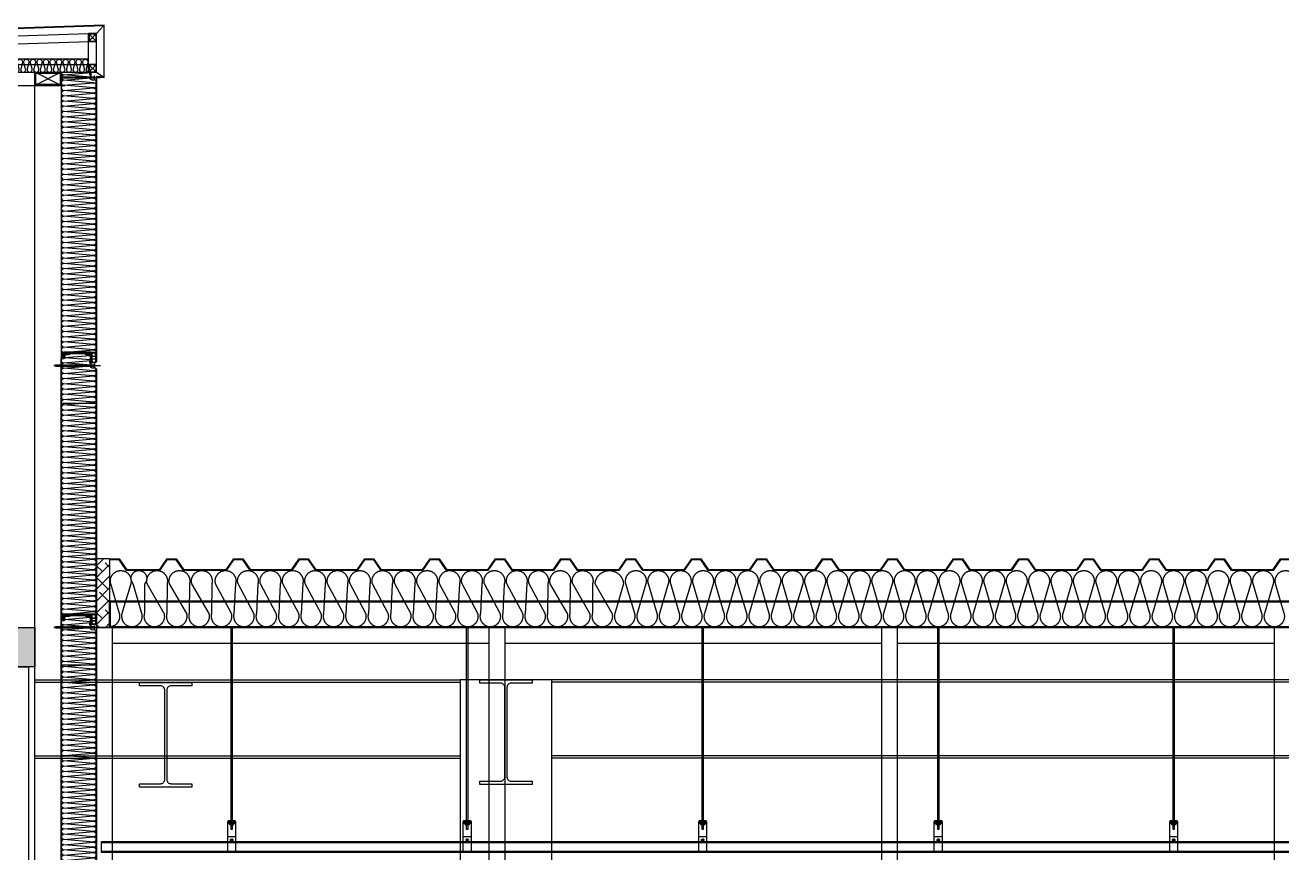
# Model space of a CAD drawing. Header units: millimetres. Extents: x 922366 to 1647943, y -534868 to 518781.
# Drawn here: x 1149200 to 1154003, y 445081 to 448242 of the extents above; entities that cross this region are included whole.
import ezdxf
from ezdxf.xclip import XClip

# ---------------------------------------------------------------- set-up
doc = ezdxf.new("R2010")
doc.units = ezdxf.units.MM
doc.header["$XCLIPFRAME"] = 0
doc.linetypes.add('XR-SECTION$0$HIDDEN', pattern=[0.375, 0.25, -0.125])
doc.linetypes.add('XR-SECTION$0$XR-A-SECTION$0$CEN-OC', pattern=[10, 9.25, -0.25, 0.25, -0.25])
for name, color, linetype in [('XR-SECTION$0$0-S-col', 4, 'Continuous'), ('XR-SECTION$0$01하지철물', 8, 'Continuous'), ('XR-SECTION$0$02-PIR', 7, 'Continuous'), ('XR-SECTION$0$161', 161, 'Continuous'), ('XR-SECTION$0$7', 7, 'Continuous'), ('XR-SECTION$0$AS-STEL', 2, 'Continuous'), ('XR-SECTION$0$AS-STEL-MAJR', 8, 'Continuous'), ('XR-SECTION$0$BOLT', 8, 'Continuous'), ('XR-SECTION$0$CEILING', 6, 'Continuous'), ('XR-SECTION$0$CON', 2, 'Continuous'), ('XR-SECTION$0$CTR', 1, 'XR-SECTION$0$XR-A-SECTION$0$CEN-OC'), ('XR-SECTION$0$ELE-4', 4, 'Continuous'), ('XR-SECTION$0$ELE-6', 6, 'Continuous'), ('XR-SECTION$0$ELE-8', 8, 'Continuous'), ('XR-SECTION$0$FLASHING', 5, 'Continuous'), ('XR-SECTION$0$HAT', 8, 'Continuous'), ('XR-SECTION$0$HAT-254', 254, 'Continuous'), ('XR-SECTION$0$Insul', 252, 'Continuous'), ('XR-SECTION$0$PANEL', 6, 'Continuous'), ('XR-SECTION$0$S-253', 253, 'Continuous'), ('XR-SECTION$0$SEC-PANEL', 6, 'Continuous'), ('XR-SECTION$0$STL', 4, 'Continuous'), ('XR-SECTION$0$SYP_INSUL', 252, 'Continuous'), ('XR-SECTION$0$WALL', 2, 'Continuous'), ('XR-SECTION$0$XR-sec$0$HAT-INS', 250, 'Continuous')]:
    doc.layers.add(name, color=color, linetype=linetype)

# ---------------------------------------------------------------- blocks, each defined once
blk = doc.blocks.new('XR-SECTION$0$하지철물')
at = {"layer": 'XR-SECTION$0$01하지철물', "color": 252}
for p, q in [((-50, -50), (50, 0)), ((-50, 0), (50, -50))]:
    blk.add_line(p, q, dxfattribs=at)
for points in [[(-50, -50), (-50, 0), (50, 0), (50, -50)], [(-46.8, -46.8), (-46.8, -3.2), (46.8, -3.2), (46.8, -46.8)]]:
    blk.add_lwpolyline(points, close=True, dxfattribs=at)
blk = doc.blocks.new('XR-SECTION$0$STL_30x30')
at = {"layer": 'XR-SECTION$0$CTR', "color": 252}
for p, q in [((1.6, 28.4), (28.4, 1.6)), ((28.4, 28.4), (1.6, 1.6))]:
    blk.add_line(p, q, dxfattribs=at)
at = {"layer": 'XR-SECTION$0$ELE-4', "color": 252}
for points in [[(0, 0), (30, 0), (30, 30), (0, 30)], [(1.6, 1.6), (28.4, 1.6), (28.4, 28.4), (1.6, 28.4)]]:
    blk.add_lwpolyline(points, close=True, dxfattribs=at)
blk = doc.blocks.new('XR-SECTION$0$CAP-610X200')
at = {"layer": 'XR-SECTION$0$ELE-6', "color": 252}
blk.add_lwpolyline([(-550, -180), (-60, -180), (-60, -130), (-550, -130)], close=True, dxfattribs=at)
at = {"layer": 'XR-SECTION$0$ELE-8', "color": 252}
for p, q in [((-580, -47.9), (-608.8, -21.1)), ((-550, -47.9), (-60, -32.2)), ((-550, -150), (-550, -47.9)), ((-60, -150), (-60, -32.2)), ((-30, -32.2), (-1.2, -1.3)), ((-30, -180), (-30, -32.2)), ((-580, -180), (-580, -48.9)), ((-550, -77.9), (-59.5, -62.2)), ((-580, -180), (-608.8, -198.8)), ((-580, -180), (-30, -180, 0)), ((-550, -150), (-60, -150)), ((-30, -180), (-1.2, -198.8))]:
    blk.add_line(p, q, dxfattribs=at)
at = {"layer": 'XR-SECTION$0$Insul', "color": 252}
for points in [[(-550, -130.3, -0.608337), (-538.2, -143.6), (-544.4, -166.5, 0.524856), (-535, -180, 0.524856), (-525.7, -166.5), (-531.9, -143.6, -1.449198), (-513.2, -143.6), (-519.4, -166.5, 0.524856), (-510, -180, 0.524856), (-500.7, -166.5), (-506.9, -143.6, -1.449198), (-488.2, -143.6), (-494.4, -166.5, 0.524856), (-485, -180, 0.00003), (-485, -180)], [(-485, -180, 0.524856), (-475.7, -166.5), (-481.9, -143.6, -1.449198), (-463.2, -143.6), (-469.4, -166.5, 0.524856), (-460, -180, 0.524856), (-450.7, -166.5), (-456.9, -143.6, -1.449198), (-438.2, -143.6), (-444.4, -166.5, 0.524856), (-435, -180, 0.524856), (-425.7, -166.5), (-431.9, -143.6, -1.449198), (-413.2, -143.6), (-419.4, -166.5, 0.524856), (-410, -180, 0.524856), (-400.7, -166.5), (-406.9, -143.6, -1.449198), (-388.2, -143.6), (-394.4, -166.5, 0.524856), (-385, -180, 0.524856), (-375.7, -166.5), (-381.9, -143.6, -1.449198), (-363.2, -143.6), (-369.4, -166.5, 0.524856), (-360, -180, 0.524856), (-350.7, -166.5), (-356.9, -143.6, -1.449198), (-338.2, -143.6), (-344.4, -166.5, 0.524856), (-335, -180, 0.524856), (-325.7, -166.5), (-331.9, -143.6, -1.449198), (-313.2, -143.6), (-319.4, -166.5, 0.524856), (-310, -180, 0.524856), (-300.7, -166.5), (-306.9, -143.6, -1.449198), (-288.2, -143.6), (-294.4, -166.5, 0.524856), (-285, -180, 0.524856), (-275.7, -166.5), (-281.9, -143.6, -1.449198), (-263.2, -143.6), (-269.4, -166.5, 0.524856), (-260, -180, 0.524856), (-250.7, -166.5), (-256.9, -143.6, -1.449198), (-238.2, -143.6), (-244.4, -166.5, 0.524856), (-235, -180, 0.524856), (-225.7, -166.5), (-231.9, -143.6, -1.449198), (-213.2, -143.6), (-219.4, -166.5, 0.524856), (-210, -180, 0.524856), (-200.7, -166.5), (-206.9, -143.6, -1.449198), (-188.2, -143.6), (-194.4, -166.5, 0.524856), (-185, -180, 0.524856), (-175.7, -166.5), (-181.9, -143.6, -1.449198), (-163.2, -143.6), (-169.4, -166.5, 0.524856), (-160, -180, 0.524856), (-150.7, -166.5), (-156.9, -143.6, -1.449198), (-138.2, -143.6), (-144.4, -166.5, 0.524856), (-135, -180, 0.524856), (-125.7, -166.5), (-131.9, -143.6, -1.449198), (-113.2, -143.6), (-119.4, -166.5, 0.524856), (-110, -180, 0.524856), (-100.7, -166.5), (-106.9, -143.6, -1.449198), (-88.2, -143.6), (-94.4, -166.5, 0.524856), (-85, -180, 0.524856), (-75.7, -166.5), (-81.9, -143.6, -1.449198), (-63.2, -143.6), (-69.4, -166.5, 0.524856), (-60, -180, 0.00003), (-60, -180, 0.00003)]]:
    blk.add_lwpolyline(points, format="xyb", dxfattribs=at)
at = {"layer": 'XR-SECTION$0$STL', "color": 252}
blk.add_lwpolyline([(-579.1, -245.6), (-565, -225), (-565, -198.8), (-608.8, -198.8), (-608.8, -21.1), (-1.2, -1.3), (-1.2, -198.8), (-30, -196), (-30, -217.2), (-28.8, -217.2), (-28.8, -197.2), (0, -200), (0, 0), (-610, -20), (-610, -200), (-566.2, -200), (-566.2, -224.6), (-580.1, -244.9), (-579.1, -245.6)], dxfattribs=at)
at = {"layer": 'XR-SECTION$0$S-253', "color": 252}
for p in [(-580, -77.9), (-60, -62.2), (-580, -180), (-60, -180)]:
    blk.add_blockref('XR-SECTION$0$STL_30x30', p, dxfattribs=at)
blk = doc.blocks.new('XR-SECTION$0$SCW-1')
at = {"layer": 'XR-SECTION$0$BOLT', "color": 252, "linetype": 'XR-SECTION$0$HIDDEN', "ltscale": 0.5}
for p, q in [((150, 3), (150, 9)), ((154.1, 12), (151.1, 9)), ((151.1, 9), (151.1, 3)), ((151.1, 3), (154.1, 0)), ((153.1, 5.4), (153.1, 6.6)), ((153.1, 6.6), (154.5, 6.6)), ((154.5, 5.4), (153.1, 5.4)), ((154.5, 12), (154.1, 12)), ((154.1, 0), (154.5, 0)), ((154.5, 6.6), (154.5, 12)), ((154.5, 0), (154.5, 5.4))]:
    blk.add_line(p, q, dxfattribs=at)
for points in [[(0, 6), (9, 7), (11, 9), (12, 7), (10, 3)], [(10, 3), (5, 3), (0, 6), (5, 9), (11, 9)], [(150, 3), (10, 3)], [(11, 9), (150, 9)]]:
    blk.add_lwpolyline(points, dxfattribs=at)
for centre, start, end in [((150.6, 9.2), 199.4712, 340.5288), ((150.6, 2.8), 19.4712, 160.5288)]:
    blk.add_arc(centre, 0.6, start, end, dxfattribs=at)
blk = doc.blocks.new('XR-SECTION$0$PANEL-135')
at = {"layer": 'XR-SECTION$0$161', "color": 252}
for p, q in [((150, 0), (0, 0)), ((150, -1000), (0, -1000))]:
    blk.add_line(p, q, dxfattribs=at)
at = {"layer": 'XR-SECTION$0$BOLT', "color": 252, "linetype": 'XR-SECTION$0$HIDDEN', "ltscale": 0.5}
for p, q in [((37.8, 20.4), (41.2, 17)), ((37.8, 19.3), (40.8, 16.3)), ((37.8, 8.7), (40.8, 11.7)), ((37.8, 7.6), (41.2, 11)), ((37.8, 6.4), (41.2, 3)), ((37.8, 5.3), (40.8, 2.3)), ((41.2, 17), (41.2, 11)), ((41.2, 3), (41.2, -3)), ((37.8, -5.3), (40.8, -2.3)), ((37.8, -6.1), (37.8, -6.1)), ((38.6, -5.6), (41.2, -3))]:
    blk.add_line(p, q, dxfattribs=at)
at = {"layer": 'XR-SECTION$0$Insul', "color": 252}
for p, q in [((18.3, -964.5), (18.3, -973.7)), ((32.3, -964.5), (18.3, -964.5)), ((32.3, -973.7), (18.3, -973.7)), ((18.3, -974.7), (18.3, -983)), ((32.3, -974.7), (18.3, -974.7)), ((29, -986.4), (21.7, -986.4)), ((32.3, -964.5), (32.3, -973.7)), ((32.3, -974.7), (32.3, -983))]:
    blk.add_line(p, q, dxfattribs=at)
for points in [[(135.1, 38.5), (136, 38.5, 0.414214), (136.3, 38.8), (136.3, 39), (136.3, 39.5, 0.414214), (133.3, 42.5), (128.3, 43.2), (120.8, 43.2, -0.414214), (120.3, 43.7), (120.3, 44, -0.414214), (120.8, 44.5), (133.9, 44.5), (135.5, 44.1, 0.487928), (135.9, 44.4), (135.9, 44.5, 0.414214), (133.9, 46.5), (82.3, 46.5), (40.6, 46.5, 0.414214), (38.6, 44.5), (38.6, 44.4, 0.487928), (39, 44.1), (40.6, 44.5), (53.7, 44.5, -0.414214), (54.2, 44), (54.2, 43.7, -0.414214), (53.7, 43.2), (46.1, 43.2), (41.1, 42.5, 0.414214), (38.1, 39.5), (38.1, 39), (38.1, 38.8, 0.414214), (38.4, 38.5), (39.3, 38.5, 0.414214), (39.6, 38.8), (39.6, 39, -0.414214), (41.1, 40.5), (46.1, 41.2), (54.7, 41.2, 0.414214), (56.2, 42.7), (56.2, 44, -0.414214), (56.7, 44.5), (82.3, 44.5), (117.8, 44.5, -0.414214), (118.3, 44), (118.3, 42.7, 0.414214), (119.8, 41.2), (128.3, 41.2), (133.3, 40.5, -0.414214), (134.8, 39), (134.8, 38.8, 0.414214)], [(135.1, 38.5), (136, 38.5, 0.414214), (136.3, 38.8), (136.3, 39), (136.3, 39.5, 0.414214), (133.3, 42.5), (128.3, 43.2), (120.8, 43.2, -0.414214), (120.3, 43.7), (120.3, 44, -0.414214), (120.8, 44.5), (133.9, 44.5), (135.5, 44.1, 0.487928), (135.9, 44.4), (135.9, 44.5, 0.414214), (133.9, 46.5), (82.3, 46.5), (40.6, 46.5, 0.414214), (38.6, 44.5), (38.6, 44.4, 0.487928), (39, 44.1), (40.6, 44.5), (53.7, 44.5, -0.414214), (54.2, 44), (54.2, 43.7, -0.414214), (53.7, 43.2), (46.1, 43.2), (41.1, 42.5, 0.414214), (38.1, 39.5), (38.1, 39), (38.1, 38.8, 0.414214), (38.4, 38.5), (39.3, 38.5, 0.414214), (39.6, 38.8), (39.6, 39, -0.414214), (41.1, 40.5), (46.1, 41.2), (54.7, 41.2, 0.414214), (56.2, 42.7), (56.2, 44, -0.414214), (56.7, 44.5), (82.3, 44.5), (117.8, 44.5, -0.414214), (118.3, 44), (118.3, 42.7, 0.414214), (119.8, 41.2), (128.3, 41.2), (133.3, 40.5, -0.414214), (134.8, 39), (134.8, 38.8, 0.414214)], [(148.7, -968.9, -0.414214), (146.2, -971.4), (142.9, -971.4, -0.414214), (140.4, -968.9), (140.4, -953.8, 0.414214), (139.4, -952.8), (136.9, -952.8), (136.9, -951.8), (39, -951.8), (39, -952.8), (35.1, -952.8, 0.414214), (34.1, -953.8), (34.1, -983, -0.414191), (29.1, -988), (21.7, -988, -0.414236), (16.7, -983), (16.7, -949.8), (37, -949.8), (37, -948.8), (138.9, -948.8), (138.9, -949.8), (148.7, -949.8)], [(148.7, -968.9, -0.414214), (146.2, -971.4), (142.9, -971.4, -0.414214), (140.4, -968.9), (140.4, -953.8, 0.414214), (139.4, -952.8), (136.9, -952.8), (136.9, -951.8), (39, -951.8), (39, -952.8), (35.1, -952.8, 0.414214), (34.1, -953.8), (34.1, -983, -0.414191), (29.1, -988), (21.7, -988, -0.414236), (16.7, -983), (16.7, -949.8), (37, -949.8), (37, -948.8), (138.9, -948.8), (138.9, -949.8), (148.7, -949.8)], [(142, -951.4), (147, -951.4), (147, -968.9, -0.414214), (146.2, -969.7), (142.9, -969.7, -0.414214), (142, -968.9)]]:
    blk.add_lwpolyline(points, format="xyb", close=True, dxfattribs=at)
blk.add_lwpolyline([(32.3, -952.5), (32.3, -963.5), (18.3, -963.5), (18.3, -952.5)], close=True, dxfattribs=at)
for centre, start, end in [((21.7, -983), 180, 270.0043), ((29, -983), 270.0043, 0)]:
    blk.add_arc(centre, 3.35, start, end, dxfattribs=at)
at = {"layer": 'XR-SECTION$0$PANEL', "color": 252, "ltscale": 3}
blk.add_line((149.5, -143.1), (15, -143.1), dxfattribs=at)
for points in [[(44, 43.3), (44, 44.1), (39, 44.1, 0.414214), (37, 42.1), (37, -3.7, -0.39552), (32.8, -8.2), (19.7, -9.1, 0.39896), (15, -14.1), (15, -444.5), (15, -983.8, 0.414242), (20, -988.8), (31.5, -988.8, 0.414191), (35, -985.3), (35, -953.3), (42, -953.3), (42, -952.5), (34.2, -952.5), (34.2, -985.3, -0.414191), (31.5, -988), (20, -988, -0.414242), (15.8, -983.8), (15.8, -444.5), (15.8, -14.1, -0.399273), (19.8, -9.9), (32.8, -9, 0.39552), (37.8, -3.7), (37.8, 42.1, -0.414214), (39, 43.3), (44, 43.3)], [(130.5, 44.1), (130.5, 44.1), (130.5, 43.6), (135.5, 43.6, -0.414214), (137, 42.1), (137, 28.4, 0.414214), (139, 26.4), (148, 26.4, -0.414214), (149.5, 24.9), (149.5, -391.9), (149.5, -969.9, -0.414214), (148, -971.4), (141, -971.4, -0.414214), (139.5, -969.9), (139.5, -952.8), (137, -952.8), (137, -953.3), (139, -953.3), (139, -969.9, 0.414214), (141, -971.9), (148, -971.9, 0.414214), (150, -969.9), (150, -391.9), (150, 24.9, 0.414214), (148, 26.9), (139, 26.9, -0.414214), (137.5, 28.4), (137.5, 42.1, 0.414214), (135.5, 44.1), (130.5, 44.1)]]:
    blk.add_lwpolyline(points, format="xyb", dxfattribs=at)
at = {"layer": 'XR-SECTION$0$SYP_INSUL', "color": 252}
for points in [[(37.8, 41.4), (38.9, 41.5)], [(38.1, 39), (37.8, 39.1)], [(56.2, 43.2), (70.1, 44.5)]]:
    blk.add_lwpolyline(points, dxfattribs=at)
at = {"layer": 'XR-SECTION$0$WALL', "color": 252}
blk.add_line((44, 43.3), (44, 43.3), dxfattribs=at)
at = {"layer": 'XR-SECTION$0$XR-sec$0$HAT-INS', "color": 252}
for points in [[(37.8, 21.4), (137, 30)], [(137, 30.5), (39.6, 38.9)]]:
    blk.add_lwpolyline(points, dxfattribs=at)
for points in [[(147.4, 26.4, -0.625476), (139.5, 10.2), (37.8, 19.1)], [(37.8, 1.4), (139.5, 10.2, -1), (139.5, -9.8), (37.8, -0.9)], [(25.8, -19.8), (139.5, -9.8, -1), (139.5, -29.8), (25.8, -19.8), (25.8, -19.8, 1), (25.8, -39.8, 1)], [(25.8, -39.8), (139.5, -29.8, -1), (139.5, -49.8), (25.8, -39.8), (25.8, -39.8, 1), (25.8, -59.8, 1)], [(16.1, -12.4, 0.338737), (25.8, -19.8)], [(25.8, -59.8), (139.5, -49.8, -1), (139.5, -69.8), (25.8, -59.8), (25.8, -59.8, 1), (25.8, -79.8, 1)], [(25.8, -79.8), (139.5, -69.8, -1), (139.5, -89.8), (25.8, -79.8), (25.8, -79.8, 1), (25.8, -99.8, 1)], [(25.8, -99.8), (139.5, -89.8, -1), (139.5, -109.8), (25.8, -99.8), (25.8, -99.8, 1), (25.8, -119.8, 1)], [(25.8, -119.8), (139.5, -109.8, -1), (139.5, -129.8), (25.8, -119.8), (25.8, -119.8, 1), (25.8, -139.8, 1)], [(25.8, -139.8), (139.5, -129.8, -1), (139.5, -149.8), (25.8, -139.8), (25.8, -139.8, 1), (25.8, -159.8, 1)], [(25.8, -159.8), (139.5, -149.8, -1), (139.5, -169.8), (25.8, -159.8), (25.8, -159.8, 1), (25.8, -179.8, 1)], [(25.8, -179.8), (139.5, -169.8, -1), (139.5, -189.8), (25.8, -179.8), (25.8, -179.8, 1), (25.8, -199.8, 1)], [(25.8, -199.8), (139.5, -189.8, -1), (139.5, -209.8), (25.8, -199.8), (25.8, -199.8, 1), (25.8, -219.8, 1)], [(25.8, -219.8), (139.5, -209.8, -1), (139.5, -229.8), (25.8, -219.8), (25.8, -219.8, 1), (25.8, -239.8, 1)], [(25.8, -239.8), (139.5, -229.8, -1), (139.5, -249.8), (25.8, -239.8), (25.8, -239.8, 1), (25.8, -259.8, 1)], [(25.8, -259.8), (139.5, -249.8, -1), (139.5, -269.8), (25.8, -259.8), (25.8, -259.8, 1), (25.8, -279.8, 1)], [(25.8, -279.8), (139.5, -269.8, -1), (139.5, -289.8), (25.8, -279.8), (25.8, -279.8, 1), (25.8, -299.8, 1)], [(25.8, -299.8), (139.5, -289.8, -1), (139.5, -309.8), (25.8, -299.8), (25.8, -299.8, 1), (25.8, -319.8, 1)], [(25.8, -319.8), (139.5, -309.8, -1), (139.5, -329.8), (25.8, -319.8), (25.8, -319.8, 1), (25.8, -339.8, 1)], [(25.8, -339.8), (139.5, -329.8, -1), (139.5, -349.8), (25.8, -339.8), (25.8, -339.8, 1), (25.8, -359.8, 1)], [(25.8, -359.8), (139.5, -349.8, -1), (139.5, -369.8), (25.8, -359.8), (25.8, -359.8, 1), (25.8, -379.8, 1)], [(25.8, -379.8), (139.5, -369.8, -1), (139.5, -389.8), (25.8, -379.8), (25.8, -379.8, 1), (25.8, -399.8, 1)], [(25.8, -399.8), (139.5, -389.8, -1), (139.5, -409.8), (25.8, -399.8), (25.8, -399.8, 1), (25.8, -419.8, 1)], [(25.8, -419.8), (139.5, -409.8, -1), (139.5, -429.8), (25.8, -419.8), (25.8, -419.8, 1), (25.8, -439.8, 1)], [(25.8, -439.8), (139.5, -429.8, -1), (139.5, -449.8), (25.8, -439.8), (25.8, -439.8, 1), (25.8, -459.8, 1)], [(25.8, -459.8), (139.5, -449.8, -1), (139.5, -469.8), (25.8, -459.8), (25.8, -459.8, 1), (25.8, -479.8, 1)], [(25.8, -479.8), (139.5, -469.8, -1), (139.5, -489.8), (25.8, -479.8), (25.8, -479.8, 1), (25.8, -499.8, 1)], [(25.8, -499.8), (139.5, -489.8, -1), (139.5, -509.8), (25.8, -499.8), (25.8, -499.8, 1), (25.8, -519.8, 1)], [(25.8, -519.8), (139.5, -509.8, -1), (139.5, -529.8), (25.8, -519.8), (25.8, -519.8, 1), (25.8, -539.8, 1)], [(25.8, -539.8), (139.5, -529.8, -1), (139.5, -549.8), (25.8, -539.8), (25.8, -539.8, 1), (25.8, -559.8, 1)], [(25.8, -559.8), (139.5, -549.8, -1), (139.5, -569.8), (25.8, -559.8), (25.8, -559.8, 1), (25.8, -579.8, 1)], [(25.8, -579.8), (139.5, -569.8, -1), (139.5, -589.8), (25.8, -579.8), (25.8, -579.8, 1), (25.8, -599.8, 1)], [(25.8, -599.8), (139.5, -589.8, -1), (139.5, -609.8), (25.8, -599.8), (25.8, -599.8, 1), (25.8, -619.8, 1)], [(25.8, -619.8), (139.5, -609.8, -1), (139.5, -629.8), (25.8, -619.8), (25.8, -619.8, 1), (25.8, -639.8, 1)], [(25.8, -639.8), (139.5, -629.8, -1), (139.5, -649.8), (25.8, -639.8), (25.8, -639.8, 1), (25.8, -659.8, 1)], [(25.8, -659.8), (139.5, -649.8, -1), (139.5, -669.8), (25.8, -659.8), (25.8, -659.8, 1), (25.8, -679.8, 1)], [(25.8, -679.8), (139.5, -669.8, -1), (139.5, -689.8), (25.8, -679.8), (25.8, -679.8, 1), (25.8, -699.8, 1)], [(25.8, -699.8), (139.5, -689.8, -1), (139.5, -709.8), (25.8, -699.8), (25.8, -699.8, 1), (25.8, -719.8, 1)], [(25.8, -719.8), (139.5, -709.8, -1), (139.5, -729.8), (25.8, -719.8), (25.8, -719.8, 1), (25.8, -739.8, 1)], [(25.8, -739.8), (139.5, -729.8, -1), (139.5, -749.8), (25.8, -739.8), (25.8, -739.8, 1), (25.8, -759.8, 1)], [(25.8, -759.8), (139.5, -749.8, -1), (139.5, -769.8), (25.8, -759.8), (25.8, -759.8, 1), (25.8, -779.8, 1)], [(25.8, -779.8), (139.5, -769.8, -1), (139.5, -789.8), (25.8, -779.8), (25.8, -779.8, 1), (25.8, -799.8, 1)], [(25.8, -799.8), (139.5, -789.8, -1), (139.5, -809.8), (25.8, -799.8), (25.8, -799.8, 1), (25.8, -819.8, 1)], [(25.8, -819.8), (139.5, -809.8, -1), (139.5, -829.8), (25.8, -819.8), (25.8, -819.8, 1), (25.8, -839.8, 1)], [(25.8, -839.8), (139.5, -829.8, -1), (139.5, -849.8), (25.8, -839.8), (25.8, -839.8, 1), (25.8, -859.8, 1)], [(25.8, -859.8), (139.5, -849.8, -1), (139.5, -869.8), (25.8, -859.8), (25.8, -859.8, 1), (25.8, -879.8, 1)], [(25.8, -879.8), (139.5, -869.8, -1), (139.5, -889.8), (25.8, -879.8), (25.8, -879.8, 1), (25.8, -899.8, 1)], [(25.8, -899.8), (139.5, -889.8, -1), (139.5, -909.8), (25.8, -899.8), (25.8, -899.8, 1), (25.8, -919.8, 1)], [(25.8, -919.8), (139.5, -909.8, -1), (139.5, -929.8), (25.8, -919.8), (25.8, -919.8, 1), (25.8, -939.8, 1)], [(129.1, -948.8), (25.8, -939.8), (25.8, -939.8, 0.541794), (16.7, -953.8, 0.541794)], [(25.8, -939.8), (139.5, -929.8, -1), (139.5, -949.8), (138.9, -949.7)]]:
    blk.add_lwpolyline(points, format="xyb", dxfattribs=at)
at = {"color": 252, "xscale": -1}
blk.add_blockref('XR-SECTION$0$SCW-1', (176.2, -6), dxfattribs=at)
blk = doc.blocks.new('XR-SECTION$0$PANEL-135T')
at = {"layer": 'XR-SECTION$0$161', "color": 252}
for p, q in [((150, 1100), (0, 1100)), ((150, 0), (0, 0))]:
    blk.add_line(p, q, dxfattribs=at)
at = {"layer": 'XR-SECTION$0$BOLT', "color": 252, "linetype": 'XR-SECTION$0$HIDDEN', "ltscale": 0.5}
for p, q in [((37.8, 1120.4), (41.2, 1117)), ((37.8, 1119.3), (40.8, 1116.3)), ((37.8, 1108.7), (40.8, 1111.7)), ((37.8, 1107.6), (41.2, 1111)), ((37.8, 1106.4), (41.2, 1103)), ((37.8, 1105.3), (40.8, 1102.3)), ((41.2, 1117), (41.2, 1111)), ((37.8, 1094.7), (40.8, 1097.7)), ((37.8, 1093.9), (37.8, 1093.9)), ((38.6, 1094.4), (41.2, 1097)), ((41.2, 1103), (41.2, 1097))]:
    blk.add_line(p, q, dxfattribs=at)
at = {"layer": 'XR-SECTION$0$Insul', "color": 252}
for p, q in [((18.3, 35.5), (18.3, 26.3)), ((32.3, 35.5), (18.3, 35.5)), ((32.3, 26.3), (18.3, 26.3)), ((18.3, 25.3), (18.3, 17)), ((32.3, 25.3), (18.3, 25.3)), ((29, 13.6), (21.7, 13.6)), ((32.3, 35.5), (32.3, 26.3)), ((32.3, 25.3), (32.3, 17))]:
    blk.add_line(p, q, dxfattribs=at)
for points in [[(135.1, 1138.5), (136, 1138.5, 0.414214), (136.3, 1138.8), (136.3, 1139), (136.3, 1139.5, 0.414214), (133.3, 1142.5), (128.3, 1143.2), (120.8, 1143.2, -0.414214), (120.3, 1143.7), (120.3, 1144, -0.414214), (120.8, 1144.5), (133.9, 1144.5), (135.5, 1144.1, 0.487928), (135.9, 1144.4), (135.9, 1144.5, 0.414214), (133.9, 1146.5), (82.3, 1146.5), (40.6, 1146.5, 0.414214), (38.6, 1144.5), (38.6, 1144.4, 0.487928), (39, 1144.1), (40.6, 1144.5), (53.7, 1144.5, -0.414214), (54.2, 1144), (54.2, 1143.7, -0.414214), (53.7, 1143.2), (46.1, 1143.2), (41.1, 1142.5, 0.414214), (38.1, 1139.5), (38.1, 1139), (38.1, 1138.8, 0.414214), (38.4, 1138.5), (39.3, 1138.5, 0.414214), (39.6, 1138.8), (39.6, 1139, -0.414214), (41.1, 1140.5), (46.1, 1141.2), (54.7, 1141.2, 0.414214), (56.2, 1142.7), (56.2, 1144, -0.414214), (56.7, 1144.5), (82.3, 1144.5), (117.8, 1144.5, -0.414214), (118.3, 1144), (118.3, 1142.7, 0.414214), (119.8, 1141.2), (128.3, 1141.2), (133.3, 1140.5, -0.414214), (134.8, 1139), (134.8, 1138.8, 0.414214)], [(135.1, 1138.5), (136, 1138.5, 0.414214), (136.3, 1138.8), (136.3, 1139), (136.3, 1139.5, 0.414214), (133.3, 1142.5), (128.3, 1143.2), (120.8, 1143.2, -0.414214), (120.3, 1143.7), (120.3, 1144, -0.414214), (120.8, 1144.5), (133.9, 1144.5), (135.5, 1144.1, 0.487928), (135.9, 1144.4), (135.9, 1144.5, 0.414214), (133.9, 1146.5), (82.3, 1146.5), (40.6, 1146.5, 0.414214), (38.6, 1144.5), (38.6, 1144.4, 0.487928), (39, 1144.1), (40.6, 1144.5), (53.7, 1144.5, -0.414214), (54.2, 1144), (54.2, 1143.7, -0.414214), (53.7, 1143.2), (46.1, 1143.2), (41.1, 1142.5, 0.414214), (38.1, 1139.5), (38.1, 1139), (38.1, 1138.8, 0.414214), (38.4, 1138.5), (39.3, 1138.5, 0.414214), (39.6, 1138.8), (39.6, 1139, -0.414214), (41.1, 1140.5), (46.1, 1141.2), (54.7, 1141.2, 0.414214), (56.2, 1142.7), (56.2, 1144, -0.414214), (56.7, 1144.5), (82.3, 1144.5), (117.8, 1144.5, -0.414214), (118.3, 1144), (118.3, 1142.7, 0.414214), (119.8, 1141.2), (128.3, 1141.2), (133.3, 1140.5, -0.414214), (134.8, 1139), (134.8, 1138.8, 0.414214)], [(148.7, 31.1, -0.414214), (146.2, 28.6), (142.9, 28.6, -0.414214), (140.4, 31.1), (140.4, 46.2, 0.414214), (139.4, 47.2), (136.9, 47.2), (136.9, 48.2), (39, 48.2), (39, 47.2), (35.1, 47.2, 0.414214), (34.1, 46.2), (34.1, 17, -0.414191), (29.1, 12), (21.7, 12, -0.414236), (16.6, 17), (16.6, 50.2), (37, 50.2), (37, 51.2), (138.9, 51.2), (138.9, 50.2), (148.7, 50.2)], [(148.7, 31.1, -0.414214), (146.2, 28.6), (142.9, 28.6, -0.414214), (140.4, 31.1), (140.4, 46.2, 0.414214), (139.4, 47.2), (136.9, 47.2), (136.9, 48.2), (39, 48.2), (39, 47.2), (35.1, 47.2, 0.414214), (34.1, 46.2), (34.1, 17, -0.414191), (29.1, 12), (21.7, 12, -0.414236), (16.6, 17), (16.6, 50.2), (37, 50.2), (37, 51.2), (138.9, 51.2), (138.9, 50.2), (148.7, 50.2)], [(142, 48.6), (147, 48.6), (147, 31.1, -0.414214), (146.2, 30.3), (142.9, 30.3, -0.414214), (142, 31.1)]]:
    blk.add_lwpolyline(points, format="xyb", close=True, dxfattribs=at)
blk.add_lwpolyline([(32.3, 47.5), (32.3, 36.5), (18.3, 36.5), (18.3, 47.5)], close=True, dxfattribs=at)
for centre, start, end in [((21.7, 17), 180, 270.0043), ((29, 17), 270.0043, 0)]:
    blk.add_arc(centre, 3.35, start, end, dxfattribs=at)
at = {"layer": 'XR-SECTION$0$PANEL', "color": 252, "ltscale": 3}
for points in [[(44, 1143.3), (44, 1144.1), (39, 1144.1, 0.414214), (37, 1142.1), (37, 1096.3, -0.39552), (32.8, 1091.8), (19.7, 1090.9, 0.39896), (15, 1085.9), (15, 555.5), (15, 16.2, 0.414242), (20, 11.2), (31.5, 11.2, 0.414191), (35, 14.7), (35, 46.7), (42, 46.7), (42, 47.5), (34.2, 47.5), (34.2, 14.7, -0.414191), (31.5, 12), (20, 12, -0.414242), (15.8, 16.2), (15.8, 555.5), (15.8, 1085.9, -0.399273), (19.8, 1090.1), (32.8, 1091, 0.39552), (37.8, 1096.3), (37.8, 1142.1, -0.414214), (39, 1143.3), (44, 1143.3)], [(130.5, 1144.1), (130.5, 1144.1), (130.5, 1143.6), (135.5, 1143.6, -0.414214), (137, 1142.1), (137, 1128.4, 0.414214), (139, 1126.4), (148, 1126.4, -0.414214), (149.5, 1124.9), (149.5, 608.1), (149.5, 30.1, -0.414214), (148, 28.6), (141, 28.6, -0.414214), (139.5, 30.1), (139.5, 47.2), (137, 47.2), (137, 46.7), (139, 46.7), (139, 30.1, 0.414214), (141, 28.1), (148, 28.1, 0.414214), (150, 30.1), (150, 608.1), (150, 1124.9, 0.414214), (148, 1126.9), (139, 1126.9, -0.414214), (137.5, 1128.4), (137.5, 1142.1, 0.414214), (135.5, 1144.1), (130.5, 1144.1)]]:
    blk.add_lwpolyline(points, format="xyb", dxfattribs=at)
at = {"layer": 'XR-SECTION$0$SYP_INSUL', "color": 252}
for points in [[(37.8, 1141.4), (38.9, 1141.5)], [(38.1, 1139), (37.8, 1139.1)], [(56.2, 1143.2), (70.1, 1144.5)]]:
    blk.add_lwpolyline(points, dxfattribs=at)
at = {"layer": 'XR-SECTION$0$WALL', "color": 252}
blk.add_line((44, 1143.3), (44, 1143.3), dxfattribs=at)
at = {"layer": 'XR-SECTION$0$XR-sec$0$HAT-INS', "color": 252}
for points in [[(37.8, 1121.4), (137, 1130)], [(137, 1130.5), (39.6, 1138.9)]]:
    blk.add_lwpolyline(points, dxfattribs=at)
for points in [[(147.4, 1126.4, -0.625476), (139.5, 1110.2), (37.8, 1119.1)], [(37.8, 1101.4), (139.5, 1110.2, -1), (139.5, 1090.2), (37.8, 1099.1)], [(25.8, 1080.2), (139.5, 1090.2, -1), (139.5, 1070.2), (25.8, 1080.2), (25.8, 1080.2, 1), (25.8, 1060.2, 1)], [(25.8, 1060.2), (139.5, 1070.2, -1), (139.5, 1050.2), (25.8, 1060.2), (25.8, 1060.2, 1), (25.8, 1040.2, 1)], [(25.8, 1040.2), (139.5, 1050.2, -1), (139.5, 1030.2), (25.8, 1040.2), (25.8, 1040.2, 1), (25.8, 1020.2, 1)], [(25.8, 1020.2), (139.5, 1030.2, -1), (139.5, 1010.2), (25.8, 1020.2), (25.8, 1020.2, 1), (25.8, 1000.2, 1)], [(25.8, 1000.2), (139.5, 1010.2, -1), (139.5, 990.2), (25.8, 1000.2), (25.8, 1000.2, 1), (25.8, 980.2, 1)], [(25.8, 980.2), (139.5, 990.2, -1), (139.5, 970.2), (25.8, 980.2), (25.8, 980.2, 1), (25.8, 960.2, 1)], [(25.8, 960.2), (139.5, 970.2, -1), (139.5, 950.2), (25.8, 960.2), (25.8, 960.2, 1), (25.8, 940.2, 1)], [(25.8, 940.2), (139.5, 950.2, -1), (139.5, 930.2), (25.8, 940.2), (25.8, 940.2, 1), (25.8, 920.2, 1)], [(25.8, 920.2), (139.5, 930.2, -1), (139.5, 910.2), (25.8, 920.2), (25.8, 920.2, 1), (25.8, 900.2, 1)], [(25.8, 900.2), (139.5, 910.2, -1), (139.5, 890.2), (25.8, 900.2), (25.8, 900.2, 1), (25.8, 880.2, 1)], [(25.8, 880.2), (139.5, 890.2, -1), (139.5, 870.2), (25.8, 880.2), (25.8, 880.2, 1), (25.8, 860.2, 1)], [(25.8, 860.2), (139.5, 870.2, -1), (139.5, 850.2), (25.8, 860.2), (25.8, 860.2, 1), (25.8, 840.2, 1)], [(25.8, 840.2), (139.5, 850.2, -1), (139.5, 830.2), (25.8, 840.2), (25.8, 840.2, 1), (25.8, 820.2, 1)], [(25.8, 820.2), (139.5, 830.2, -1), (139.5, 810.2), (25.8, 820.2), (25.8, 820.2, 1), (25.8, 800.2, 1)], [(25.8, 800.2), (139.5, 810.2, -1), (139.5, 790.2), (25.8, 800.2), (25.8, 800.2, 1), (25.8, 780.2, 1)], [(25.8, 780.2), (139.5, 790.2, -1), (139.5, 770.2), (25.8, 780.2), (25.8, 780.2, 1), (25.8, 760.2, 1)], [(25.8, 760.2), (139.5, 770.2, -1), (139.5, 750.2), (25.8, 760.2), (25.8, 760.2, 1), (25.8, 740.2, 1)], [(25.8, 740.2), (139.5, 750.2, -1), (139.5, 730.2), (25.8, 740.2), (25.8, 740.2, 1), (25.8, 720.2, 1)], [(25.8, 720.2), (139.5, 730.2, -1), (139.5, 710.2), (25.8, 720.2), (25.8, 720.2, 1), (25.8, 700.2, 1)], [(25.8, 700.2), (139.5, 710.2, -1), (139.5, 690.2), (25.8, 700.2), (25.8, 700.2, 1), (25.8, 680.2, 1)], [(25.8, 680.2), (139.5, 690.2, -1), (139.5, 670.2), (25.8, 680.2), (25.8, 680.2, 1), (25.8, 660.2, 1)], [(25.8, 660.2), (139.5, 670.2, -1), (139.5, 650.2), (25.8, 660.2), (25.8, 660.2, 1), (25.8, 640.2, 1)], [(25.8, 640.2), (139.5, 650.2, -1), (139.5, 630.2), (25.8, 640.2), (25.8, 640.2, 1), (25.8, 620.2, 1)], [(25.8, 620.2), (139.5, 630.2, -1), (139.5, 610.2), (25.8, 620.2), (25.8, 620.2, 1), (25.8, 600.2, 1)], [(25.8, 600.2), (139.5, 610.2, -1), (139.5, 590.2), (25.8, 600.2), (25.8, 600.2, 1), (25.8, 580.2, 1)], [(25.8, 580.2), (139.5, 590.2, -1), (139.5, 570.2), (25.8, 580.2), (25.8, 580.2, 1), (25.8, 560.2, 1)], [(25.8, 560.2), (139.5, 570.2, -1), (139.5, 550.2), (25.8, 560.2), (25.8, 560.2, 1), (25.8, 540.2, 1)], [(25.8, 540.2), (139.5, 550.2, -1), (139.5, 530.2), (25.8, 540.2), (25.8, 540.2, 1), (25.8, 520.2, 1)], [(25.8, 520.2), (139.5, 530.2, -1), (139.5, 510.2), (25.8, 520.2), (25.8, 520.2, 1), (25.8, 500.2, 1)], [(25.8, 500.2), (139.5, 510.2, -1), (139.5, 490.2), (25.8, 500.2), (25.8, 500.2, 1), (25.8, 480.2, 1)], [(25.8, 480.2), (139.5, 490.2, -1), (139.5, 470.2), (25.8, 480.2), (25.8, 480.2, 1), (25.8, 460.2, 1)], [(25.8, 460.2), (139.5, 470.2, -1), (139.5, 450.2), (25.8, 460.2), (25.8, 460.2, 1), (25.8, 440.2, 1)], [(25.8, 440.2), (139.5, 450.2, -1), (139.5, 430.2), (25.8, 440.2), (25.8, 440.2, 1), (25.8, 420.2, 1)], [(25.8, 420.2), (139.5, 430.2, -1), (139.5, 410.2), (25.8, 420.2), (25.8, 420.2, 1), (25.8, 400.2, 1)], [(25.8, 400.2), (139.5, 410.2, -1), (139.5, 390.2), (25.8, 400.2), (25.8, 400.2, 1), (25.8, 380.2, 1)], [(25.8, 380.2), (139.5, 390.2, -1), (139.5, 370.2), (25.8, 380.2), (25.8, 380.2, 1), (25.8, 360.2, 1)], [(25.8, 360.2), (139.5, 370.2, -1), (139.5, 350.2), (25.8, 360.2), (25.8, 360.2, 1), (25.8, 340.2, 1)], [(25.8, 340.2), (139.5, 350.2, -1), (139.5, 330.2), (25.8, 340.2), (25.8, 340.2, 1), (25.8, 320.2, 1)], [(25.8, 320.2), (139.5, 330.2, -1), (139.5, 310.2), (25.8, 320.2), (25.8, 320.2, 1), (25.8, 300.2, 1)], [(25.8, 300.2), (139.5, 310.2, -1), (139.5, 290.2), (25.8, 300.2), (25.8, 300.2, 1), (25.8, 280.2, 1)], [(25.8, 280.2), (139.5, 290.2, -1), (139.5, 270.2), (25.8, 280.2), (25.8, 280.2, 1), (25.8, 260.2, 1)], [(25.8, 260.2), (139.5, 270.2, -1), (139.5, 250.2), (25.8, 260.2), (25.8, 260.2, 1), (25.8, 240.2, 1)], [(25.8, 240.2), (139.5, 250.2, -1), (139.5, 230.2), (25.8, 240.2), (25.8, 240.2, 1), (25.8, 220.2, 1)], [(25.8, 220.2), (139.5, 230.2, -1), (139.5, 210.2), (25.8, 220.2), (25.8, 220.2, 1), (25.8, 200.2, 1)], [(25.8, 200.2), (139.5, 210.2, -1), (139.5, 190.2), (25.8, 200.2), (25.8, 200.2, 1), (25.8, 180.2, 1)], [(25.8, 180.2), (139.5, 190.2, -1), (139.5, 170.2), (25.8, 180.2), (25.8, 180.2, 1), (25.8, 160.2, 1)], [(25.8, 160.2), (139.5, 170.2, -1), (139.5, 150.2), (25.8, 160.2), (25.8, 160.2, 1), (25.8, 140.2, 1)], [(25.8, 140.2), (139.5, 150.2, -1), (139.5, 130.2), (25.8, 140.2), (25.8, 140.2, 1), (25.8, 120.2, 1)], [(25.8, 120.2), (139.5, 130.2, -1), (139.5, 110.2), (25.8, 120.2), (25.8, 120.2, 1), (25.8, 100.2, 1)], [(25.8, 100.2), (139.5, 110.2, -1), (139.5, 90.2), (25.8, 100.2), (25.8, 100.2, 1), (25.8, 80.2, 1)], [(25.8, 80.2), (139.5, 90.2, -1), (139.5, 70.2), (25.8, 80.2), (25.8, 80.2, 1), (25.8, 60.2, 1)], [(129.1, 51.2), (25.8, 60.2), (25.8, 60.2, 0.541794), (16.6, 46.2, 0.541794)], [(25.8, 60.2), (139.5, 70.2, -1), (139.5, 50.2), (138.9, 50.3)]]:
    blk.add_lwpolyline(points, format="xyb", dxfattribs=at)
at = {"color": 252, "xscale": -1}
blk.add_blockref('XR-SECTION$0$SCW-1', (176.2, 1094), dxfattribs=at)
blk = doc.blocks.new('*B318', base_point=(401883, 73757.5))
at = {"layer": 'XR-SECTION$0$AS-STEL', "color": 252}
blk.add_lwpolyline([(401783, 73957.5), (401983, 73957.5), (401983, 73944.5), (401903, 73944.5, 0.414214), (401887, 73928.5), (401887, 73586.5, 0.414214), (401903, 73570.5), (401983, 73570.5), (401983, 73557.5), (401783, 73557.5), (401783, 73570.5), (401863, 73570.5, 0.414214), (401879, 73586.5), (401879, 73928.5, 0.414214), (401863, 73944.5), (401783, 73944.5)], format="xyb", close=True, dxfattribs=at)
blk = doc.blocks.new('XR-SECTION$0$sefa ws')
at = {"layer": 'XR-SECTION$0$Insul', "color": 252}
blk.add_lwpolyline([(21462.6, 44950.4, 0.500912), (21500.6, 45001.1), (21467.4, 45113.6, -1.337394), (21543.4, 45113.6), (21510.2, 45001.1, 1.337394), (21586.2, 45001.1), (21553, 45113.6, -2.333982), (21596.6, 45113.6), (21595.8, 45001.1, 1.337394), (21671.8, 45001.1), (21606.2, 45113.6, -1.337394), (21682.2, 45113.6), (21681.4, 45001.1, 1.337394), (21757.4, 45001.1), (21691.8, 45113.6, -1.337394), (21767.8, 45113.6), (21767, 45001.1, 1.337394), (21843, 45001.1), (21777.4, 45113.6, -1.337394), (21853.4, 45113.6), (21852.6, 45001.1, 1.337394), (21928.6, 45001.1), (21868, 45113.6, -1.337394), (21944, 45113.6), (21938.2, 45001.1, 1.337394), (22014.2, 45001.1), (21953.6, 45113.6, -1.337394), (22029.6, 45113.6), (22023.8, 45001.1, 1.337394), (22099.8, 45001.1), (22039.2, 45113.6, -1.337394), (22115.2, 45113.6), (22109.4, 45001.1, 1.337394), (22185.4, 45001.1), (22124.8, 45113.6, -1.337394), (22200.8, 45113.6), (22195, 45001.1, 1.337394), (22271, 45001.1), (22210.4, 45113.6, -1.337394), (22286.4, 45113.6), (22280.6, 45001.1, 1.337394), (22356.6, 45001.1), (22296, 45113.6, -1.337394), (22372, 45113.6), (22366.2, 45001.1, 1.337394), (22442.2, 45001.1), (22381.6, 45113.6, -1.337394), (22457.6, 45113.6), (22451.8, 45001.1, 1.337394), (22527.8, 45001.1), (22467.2, 45113.6, -1.337394), (22543.2, 45113.6), (22537.4, 45001.1, 1.337394), (22613.4, 45001.1), (22552.8, 45113.6, -1.337394), (22628.8, 45113.6), (22623, 45001.1, 1.337394), (22699, 45001.1), (22638.4, 45113.6, -1.337394), (22714.4, 45113.6), (22708.6, 45001.1, 1.337394), (22784.6, 45001.1), (22724, 45113.6, -1.337394), (22800, 45113.6), (22794.2, 45001.1, 1.337394), (22870.2, 45001.1), (22809.6, 45113.6, -1.337394), (22885.6, 45113.6), (22879.8, 45001.1, 1.337394), (22955.8, 45001.1), (22895.2, 45113.6, -1.337394), (22971.2, 45113.6), (22965.4, 45001.1, 1.337394), (23041.4, 45001.1), (22980.8, 45113.6, -1.337394), (23056.8, 45113.6), (23051, 45001.1, 1.337394), (23127, 45001.1), (23066.4, 45113.6, -1.431646), (23137.4, 45113.6), (23136.6, 45001.1, 1.337394), (23212.6, 45001.1), (23147, 45113.6, -1.337394), (23223, 45113.6), (23222.2, 45001.1, 1.337394), (23298.2, 45001.1), (23232.6, 45113.6, -1.337394), (23308.6, 45113.6), (23307.8, 45001.1, 1.337394), (23383.8, 45001.1), (23318.2, 45113.6, -0.937213), (23426.6, 45113.6), (23393.4, 45001.1, 1.337394), (23469.4, 45001.1), (23436.2, 45113.6, -1.337394), (23512.2, 45113.6), (23479, 45001.1, 1.337394), (23555, 45001.1), (23521.8, 45113.6, -1.337394), (23597.8, 45113.6), (23564.6, 45001.1, 1.337394), (23640.6, 45001.1), (23607.4, 45113.6, -1.337394), (23683.4, 45113.6), (23650.2, 45001.1, 1.337394), (23726.2, 45001.1), (23693, 45113.6, -1.337394), (23769, 45113.6), (23735.8, 45001.1, 1.337394), (23811.8, 45001.1), (23778.6, 45113.6, -1.337394), (23854.6, 45113.6), (23821.4, 45001.1, 1.337394), (23897.4, 45001.1), (23864.2, 45113.6, -1.337394), (23940.2, 45113.6), (23907, 45001.1, 1.337394), (23983, 45001.1), (23949.8, 45113.6, -1.337394), (24025.8, 45113.6), (23992.6, 45001.1, 1.337394), (24068.6, 45001.1), (24035.4, 45113.6, -1.337394), (24111.4, 45113.6), (24078.2, 45001.1, 1.337394), (24154.2, 45001.1), (24121, 45113.6, -1.337394), (24197, 45113.6), (24163.8, 45001.1, 1.337394), (24239.8, 45001.1), (24206.6, 45113.6, -1.337394), (24282.6, 45113.6), (24249.4, 45001.1, 1.337394), (24325.4, 45001.1), (24292.2, 45113.6, -1.337394), (24368.2, 45113.6), (24335, 45001.1, 1.337394), (24411, 45001.1), (24377.8, 45113.6, -1.337394), (24453.8, 45113.6), (24420.6, 45001.1, 1.337394), (24496.6, 45001.1), (24463.4, 45113.6, -1.337394), (24539.4, 45113.6), (24506.2, 45001.1, 1.337394), (24582.2, 45001.1), (24549, 45113.6, -1.337394), (24625, 45113.6), (24591.8, 45001.1, 1.337394), (24667.8, 45001.1), (24634.6, 45113.6, -1.337394), (24710.6, 45113.6), (24677.4, 45001.1, 1.337394), (24753.4, 45001.1), (24720.2, 45113.6, -1.337394), (24796.2, 45113.6), (24763, 45001.1, 1.337394), (24839, 45001.1), (24805.8, 45113.6, -1.337394), (24881.8, 45113.6), (24848.6, 45001.1, 1.337394), (24924.6, 45001.1), (24891.4, 45113.6, -1.337394), (24967.4, 45113.6), (24934.2, 45001.1, 1.337394), (25010.2, 45001.1), (24977, 45113.6, -1.337394), (25053, 45113.6), (25019.8, 45001.1, 1.337394), (25095.8, 45001.1), (25062.6, 45113.6, -1.337394), (25138.6, 45113.6), (25105.4, 45001.1, 1.337394), (25181.4, 45001.1), (25148.2, 45113.6, -1.337394), (25224.2, 45113.6), (25191, 45001.1, 1.337394), (25267, 45001.1), (25233.8, 45113.6, -1.337394), (25309.8, 45113.6), (25276.6, 45001.1, 1.337394), (25352.6, 45001.1), (25319.4, 45113.6, -1.337394), (25395.4, 45113.6), (25362.2, 45001.1, 1.337394), (25438.2, 45001.1), (25405, 45113.6, -1.337394), (25481, 45113.6), (25447.8, 45001.1, 1.337394), (25523.8, 45001.1), (25490.6, 45113.6, -1.337394), (25566.6, 45113.6), (25533.4, 45001.1, 1.337394), (25609.4, 45001.1), (25576.2, 45113.6, -1.337394), (25652.2, 45113.6), (25619, 45001.1, 1.337394), (25695, 45001.1), (25661.8, 45113.6, -1.337394), (25737.8, 45113.6), (25704.6, 45001.1, 1.337394), (25780.6, 45001.1), (25747.4, 45113.6, -1.337394), (25823.4, 45113.6), (25790.2, 45001.1, 1.337394), (25866.2, 45001.1), (25833, 45113.6, -1.337394), (25909, 45113.6), (25875.8, 45001.1, 1.337394), (25951.8, 45001.1), (25918.6, 45113.6, -1.337394), (25994.6, 45113.6)], format="xyb", dxfattribs=at)
at = {"layer": 'XR-SECTION$0$SEC-PANEL', "color": 252}
for p, q in [((21462.6, 44950.4), (71587.6, 44950.4)), ((21462.6, 44947.4), (71587.6, 44947.4))]:
    blk.add_line(p, q, dxfattribs=at)
for points in [[(25974.2, 45208.4), (25935.2, 45208.4), (25907.2, 45167.4), (25752.2, 45167.4), (25724.2, 45208.4), (25685.2, 45208.4), (25657.2, 45167.4), (25502.2, 45167.4), (25474.2, 45208.4), (25435.2, 45208.4), (25407.2, 45167.4), (25252.2, 45167.4), (25224.2, 45208.4), (25185.2, 45208.4), (25157.2, 45167.4), (25002.2, 45167.4), (24974.2, 45208.4), (24935.2, 45208.4), (24907.2, 45167.4), (24752.2, 45167.4), (24724.2, 45208.4), (24685.2, 45208.4), (24657.2, 45167.4), (24502.2, 45167.4), (24474.2, 45208.4), (24435.2, 45208.4), (24407.2, 45167.4), (24252.2, 45167.4), (24224.2, 45208.4), (24185.2, 45208.4), (24157.2, 45167.4), (24002.2, 45167.4), (23974.2, 45208.4), (23935.2, 45208.4), (23907.2, 45167.4), (23752.2, 45167.4), (23724.2, 45208.4), (23685.2, 45208.4), (23657.2, 45167.4), (23502.2, 45167.4), (23474.2, 45208.4), (23435.2, 45208.4), (23407.2, 45167.4), (23252.2, 45167.4), (23224.2, 45208.4), (23185.2, 45208.4), (23157.2, 45167.4), (23002.2, 45167.4), (22974.2, 45208.4), (22935.2, 45208.4), (22907.2, 45167.4), (22752.2, 45167.4), (22724.2, 45208.4), (22685.2, 45208.4), (22657.2, 45167.4), (22502.2, 45167.4), (22474.2, 45208.4), (22435.2, 45208.4), (22407.2, 45167.4), (22252.2, 45167.4), (22224.2, 45208.4), (22185.2, 45208.4), (22157.2, 45167.4), (22002.2, 45167.4), (21974.2, 45208.4), (21935.2, 45208.4), (21907.2, 45167.4), (21747.2, 45167.4), (21719.2, 45208.4), (21680.2, 45208.4), (21652.2, 45167.4), (21529.6, 45167.4), (21501.6, 45208.4), (21462.6, 45208.4)], [(25972.6, 45205.4), (25936.8, 45205.4), (25908.8, 45164.4), (25750.6, 45164.4), (25722.6, 45205.4), (25686.8, 45205.4), (25658.8, 45164.4), (25500.6, 45164.4), (25472.6, 45205.4), (25436.8, 45205.4), (25408.8, 45164.4), (25250.6, 45164.4), (25222.6, 45205.4), (25186.8, 45205.4), (25158.8, 45164.4), (25000.6, 45164.4), (24972.6, 45205.4), (24936.8, 45205.4), (24908.8, 45164.4), (24750.6, 45164.4), (24722.6, 45205.4), (24686.8, 45205.4), (24658.8, 45164.4), (24500.6, 45164.4), (24472.6, 45205.4), (24436.8, 45205.4), (24408.8, 45164.4), (24250.6, 45164.4), (24222.6, 45205.4), (24186.8, 45205.4), (24158.8, 45164.4), (24000.6, 45164.4), (23972.6, 45205.4), (23936.8, 45205.4), (23908.8, 45164.4), (23750.6, 45164.4), (23722.6, 45205.4), (23686.8, 45205.4), (23658.8, 45164.4), (23500.6, 45164.4), (23472.6, 45205.4), (23436.8, 45205.4), (23408.8, 45164.4), (23250.6, 45164.4), (23222.6, 45205.4), (23186.8, 45205.4), (23158.8, 45164.4), (23000.6, 45164.4), (22972.6, 45205.4), (22936.8, 45205.4), (22908.8, 45164.4), (22750.6, 45164.4), (22722.6, 45205.4), (22686.8, 45205.4), (22658.8, 45164.4), (22500.6, 45164.4), (22472.6, 45205.4), (22436.8, 45205.4), (22408.8, 45164.4), (22250.6, 45164.4), (22222.6, 45205.4), (22186.8, 45205.4), (22158.8, 45164.4), (22000.6, 45164.4), (21972.6, 45205.4), (21936.8, 45205.4), (21908.8, 45164.4), (21745.6, 45164.4), (21717.6, 45205.4), (21681.8, 45205.4), (21653.8, 45164.4), (21528, 45164.4), (21500, 45205.4), (21462.6, 45205.4)]]:
    blk.add_lwpolyline(points, dxfattribs=at)
blk = doc.blocks.new('*U320')
at = {"color": 252}
for p, q in [((326.1, 66), (326.1, 26)), ((326.1, 66), (28338.1, 66)), ((326.1, 63), (28338.1, 63)), ((839.9, 84), (809.9, 84)), ((831.8, 72), (818, 72)), ((824.9, 78.2), (824.9, 65.8)), ((1739.9, 84), (1709.9, 84)), ((1731.8, 72), (1718, 72)), ((1724.9, 78.2), (1724.9, 65.8)), ((2639.9, 84), (2609.9, 84)), ((2631.8, 72), (2618, 72)), ((2624.9, 78.2), (2624.9, 65.8)), ((3539.9, 84), (3509.9, 84)), ((3531.8, 72), (3518, 72)), ((3524.9, 78.2), (3524.9, 65.8)), ((4439.9, 84), (4409.9, 84)), ((4431.8, 72), (4418, 72)), ((4424.9, 78.2), (4424.9, 65.8)), ((326.1, 29), (28338.1, 29)), ((326.1, 26), (28338.1, 26))]:
    blk.add_line(p, q, dxfattribs=at)
for points in [[(821.5, 884), (821.5, 113.9), (828.2, 113.9), (828.2, 884)], [(1721.5, 884), (1721.5, 113.9), (1728.2, 113.9), (1728.2, 884)], [(2621.5, 884), (2621.5, 113.9), (2628.2, 113.9), (2628.2, 884)], [(3521.5, 884), (3521.5, 113.9), (3528.2, 113.9), (3528.2, 884)], [(4421.5, 884), (4421.5, 113.9), (4428.2, 113.9), (4428.2, 884)], [(839.9, 143), (838.6, 145), (811.2, 145), (809.9, 143), (809.9, 138), (811.2, 136), (838.6, 136), (839.9, 138), (809.9, 138)], [(1739.9, 143), (1738.6, 145), (1711.2, 145), (1709.9, 143), (1709.9, 138), (1711.2, 136), (1738.6, 136), (1739.9, 138), (1709.9, 138)], [(2639.9, 143), (2638.6, 145), (2611.2, 145), (2609.9, 143), (2609.9, 138), (2611.2, 136), (2638.6, 136), (2639.9, 138), (2609.9, 138)], [(3539.9, 143), (3538.6, 145), (3511.2, 145), (3509.9, 143), (3509.9, 138), (3511.2, 136), (3538.6, 136), (3539.9, 138), (3509.9, 138)], [(4439.9, 143), (4438.6, 145), (4411.2, 145), (4409.9, 143), (4409.9, 138), (4411.2, 136), (4438.6, 136), (4439.9, 138), (4409.9, 138)], [(816.1, 136), (816.1, 131), (833.7, 131), (833.7, 136)], [(1716.1, 136), (1716.1, 131), (1733.7, 131), (1733.7, 136)], [(2616.1, 136), (2616.1, 131), (2633.7, 131), (2633.7, 136)], [(3516.1, 136), (3516.1, 131), (3533.7, 131), (3533.7, 136)], [(4416.1, 136), (4416.1, 131), (4433.7, 131), (4433.7, 136)]]:
    blk.add_lwpolyline(points, dxfattribs=at)
for points in [[(809.9, 143), (839.9, 143), (839.9, 24), (809.9, 24)], [(1709.9, 143), (1739.9, 143), (1739.9, 24), (1709.9, 24)], [(2609.9, 143), (2639.9, 143), (2639.9, 24), (2609.9, 24)], [(3509.9, 143), (3539.9, 143), (3539.9, 24), (3509.9, 24)], [(4409.9, 143), (4439.9, 143), (4439.9, 24), (4409.9, 24)]]:
    blk.add_lwpolyline(points, close=True, dxfattribs=at)
for centre, radius in [((824.9, 72), 4.25), ((824.9, 72), 3.25), ((1724.9, 72), 4.25), ((1724.9, 72), 3.25), ((2624.9, 72), 4.25), ((2624.9, 72), 3.25), ((3524.9, 72), 4.25), ((3524.9, 72), 3.25), ((4424.9, 72), 4.25), ((4424.9, 72), 3.25)]:
    blk.add_circle(centre, radius, dxfattribs=at)
blk = doc.blocks.new('XR-SECTION$0$WDW-4')
at = {"color": 252}
for p, q in [((150, 5400), (150, 0)), ((150, 5400), (28195, 5400)), ((210, 5400), (210, 0)), ((1650, 5400), (1650, 0)), ((1710, 5400), (1710, 0)), ((3150, 5400), (3150, 0)), ((3210, 5400), (3210, 0)), ((4650, 5400), (4650, 67.2)), ((210, 5340), (1650, 5340)), ((1710, 5340), (3150, 5340)), ((3210, 5340), (4650, 5340))]:
    blk.add_line(p, q, dxfattribs=at)
blk = doc.blocks.new('XR-SECTION')
at = {"layer": 'XR-SECTION$0$CON'}
h = blk.add_hatch(dxfattribs=at)
h.set_pattern_fill('ANSI38', color=8, scale=10)
h.set_pattern_definition([(45, (0, 263), (-22.4506403, 22.4506403), []), (135, (0, 263), (-67.351921, 22.4506403), [79.375, -47.625])])
h.paths.add_polyline_path([(252935, 84441.6), (252885, 84441.6), (252885, 84704.6), (252935, 84704.6)])
at = {"layer": 'XR-SECTION$0$HAT-254'}
h = blk.add_hatch(color=8, dxfattribs=at)
h.dxf.hatch_style = 1
h.paths.add_polyline_path([(252650, 84291.6), (252650, 84441.6), (252550, 84441.6), (252550, 85141.6), (252400, 85141.6), (252400, 85081.6), (252260, 85051.6), (252260, 84931.6), (252430, 84931.6), (252400, 84891.6), (252400, 84441.6), (222865, 84441.6), (222865, 84891.6), (222835, 84931.6), (223005, 84931.6), (223005, 85051.6), (222865, 85081.6), (222865, 85141.6), (222715, 85141.6), (222715, 84441.6), (222250, 84441.6), (222250, 84291.6)])
at = {"layer": 'XR-SECTION$0$0-S-col', "color": 8}
for points in [[(252625, 74441.6), (252275, 74441.6), (252275, 84291.6), (252625, 84291.6)], [(254625, 84241.6), (254275, 84241.6), (254275, 70891.6), (254625, 70891.6)]]:
    blk.add_lwpolyline(points, close=True, dxfattribs=at)
at = {"layer": 'XR-SECTION$0$01하지철물', "color": 8}
for p, q in [((252415, 86511.6), (252765, 86511.6)), ((252650, 82653.6), (252650, 86511.6))]:
    blk.add_line(p, q, dxfattribs=at)
at = {"layer": 'XR-SECTION$0$02-PIR', "color": 8, "ltscale": 150}
blk.add_line((252465, 86561.6), (252815, 86561.6), dxfattribs=at)
at = {"layer": 'XR-SECTION$0$AS-STEL-MAJR', "color": 8}
for p, q in [((252650, 84241.6), (254274.663, 84241.6)), ((254625.337, 84241.6), (254275.337, 84241.6)), ((280150, 84241.6), (254625.337, 84241.6)), ((252650, 84232.6), (254274.664, 84232.6)), ((268475.336, 84232.6), (254625.336, 84232.6)), ((252650, 83950.6), (254274.695, 83950.6)), ((268475.305, 83950.6), (254625.305, 83950.6)), ((252650, 83941.6), (254274.696, 83941.6)), ((268475.304, 83941.6), (254625.304, 83941.6))]:
    blk.add_line(p, q, dxfattribs=at)
at = {"layer": 'XR-SECTION$0$CON', "color": 8}
blk.add_lwpolyline([(222865, 84441.6), (252400, 84441.6), (252400, 84891.6), (252430, 84931.6), (252260, 84931.6), (252260, 85051.6), (252400, 85081.6), (252400, 85141.6), (252550, 85141.6), (252550, 84441.6), (252650, 84441.6), (252650, 84291.6), (222250, 84291.6)], dxfattribs=at)
blk.add_lwpolyline([(252935, 84441.6), (252885, 84441.6), (252885, 84704.6), (252935, 84704.6)], close=True, dxfattribs=at)
at = {"layer": 'XR-SECTION$0$ELE-8', "color": 8}
for p, q in [((280865, 84541.6), (252935, 84541.6)), ((280865, 84538.6), (252935, 84538.6))]:
    blk.add_line(p, q, dxfattribs=at)
at = {"layer": 'XR-SECTION$0$FLASHING', "color": 8}
for p, q in [((252935, 84438.6), (252935, 84538.6)), ((252938, 84538.6), (252938, 84439.6))]:
    blk.add_line(p, q, dxfattribs=at)
at = {"layer": 'XR-SECTION$0$0-S-col', "color": 8}
for p in [(254449.673, 84041.6), (253149.673, 84031.6)]:
    blk.add_blockref('*B318', p, dxfattribs=at)
at = {"layer": 'XR-SECTION$0$7', "color": 8, "rotation": 180}
blk.add_blockref('XR-SECTION$0$하지철물', (252700, 86511.6), dxfattribs=at)
at = {"layer": 'XR-SECTION$0$CEILING', "color": 8, "lineweight": -3}
blk.add_blockref('*U320', (252576.864, 83557.6), dxfattribs=at)
at = {"layer": 'XR-SECTION$0$CON', "color": 8}
ref = blk.add_blockref('XR-SECTION$0$PANEL-135T', (252900, 85441.6), dxfattribs=dict(at, xscale=-1))
XClip(ref).set_block_clipping_path([(0, 0), (149.9999999995, 1120.0000000003)])
at = {"layer": 'XR-SECTION$0$CON', "color": 8, "xscale": -1}
for p in [(252900, 85441.6), (252900, 84441.6)]:
    blk.add_blockref('XR-SECTION$0$PANEL-135', p, dxfattribs=at)
at = {"layer": 'XR-SECTION$0$HAT', "color": 8}
blk.add_blockref('XR-SECTION$0$WDW-4', (252735, 79041.6), dxfattribs=at)
at = {"layer": 'XR-SECTION$0$PANEL', "color": 8}
blk.add_blockref('XR-SECTION$0$CAP-610X200', (252915, 86741.6), dxfattribs=at)
at = {"layer": 'XR-SECTION$0$SEC-PANEL', "color": 8}
ref = blk.add_blockref('XR-SECTION$0$sefa ws', (231472.384, 39494.249), dxfattribs=at)
XClip(ref).set_block_clipping_path([(21462.6155524742, 44947.3513414039), (49407.6155524743, 45319.1151584141)])

msp = doc.modelspace()

# ---------------------------------------------------------------- block references
at = {"color": 8}
ref = msp.add_blockref('XR-SECTION', (896587.7, 361500.6), dxfattribs=at)
XClip(ref).set_block_clipping_path([(196275.1863630491, 60324.3691893766), (356196.6508700596, 92929.3341539405)])

doc.saveas('drawing.dxf')
